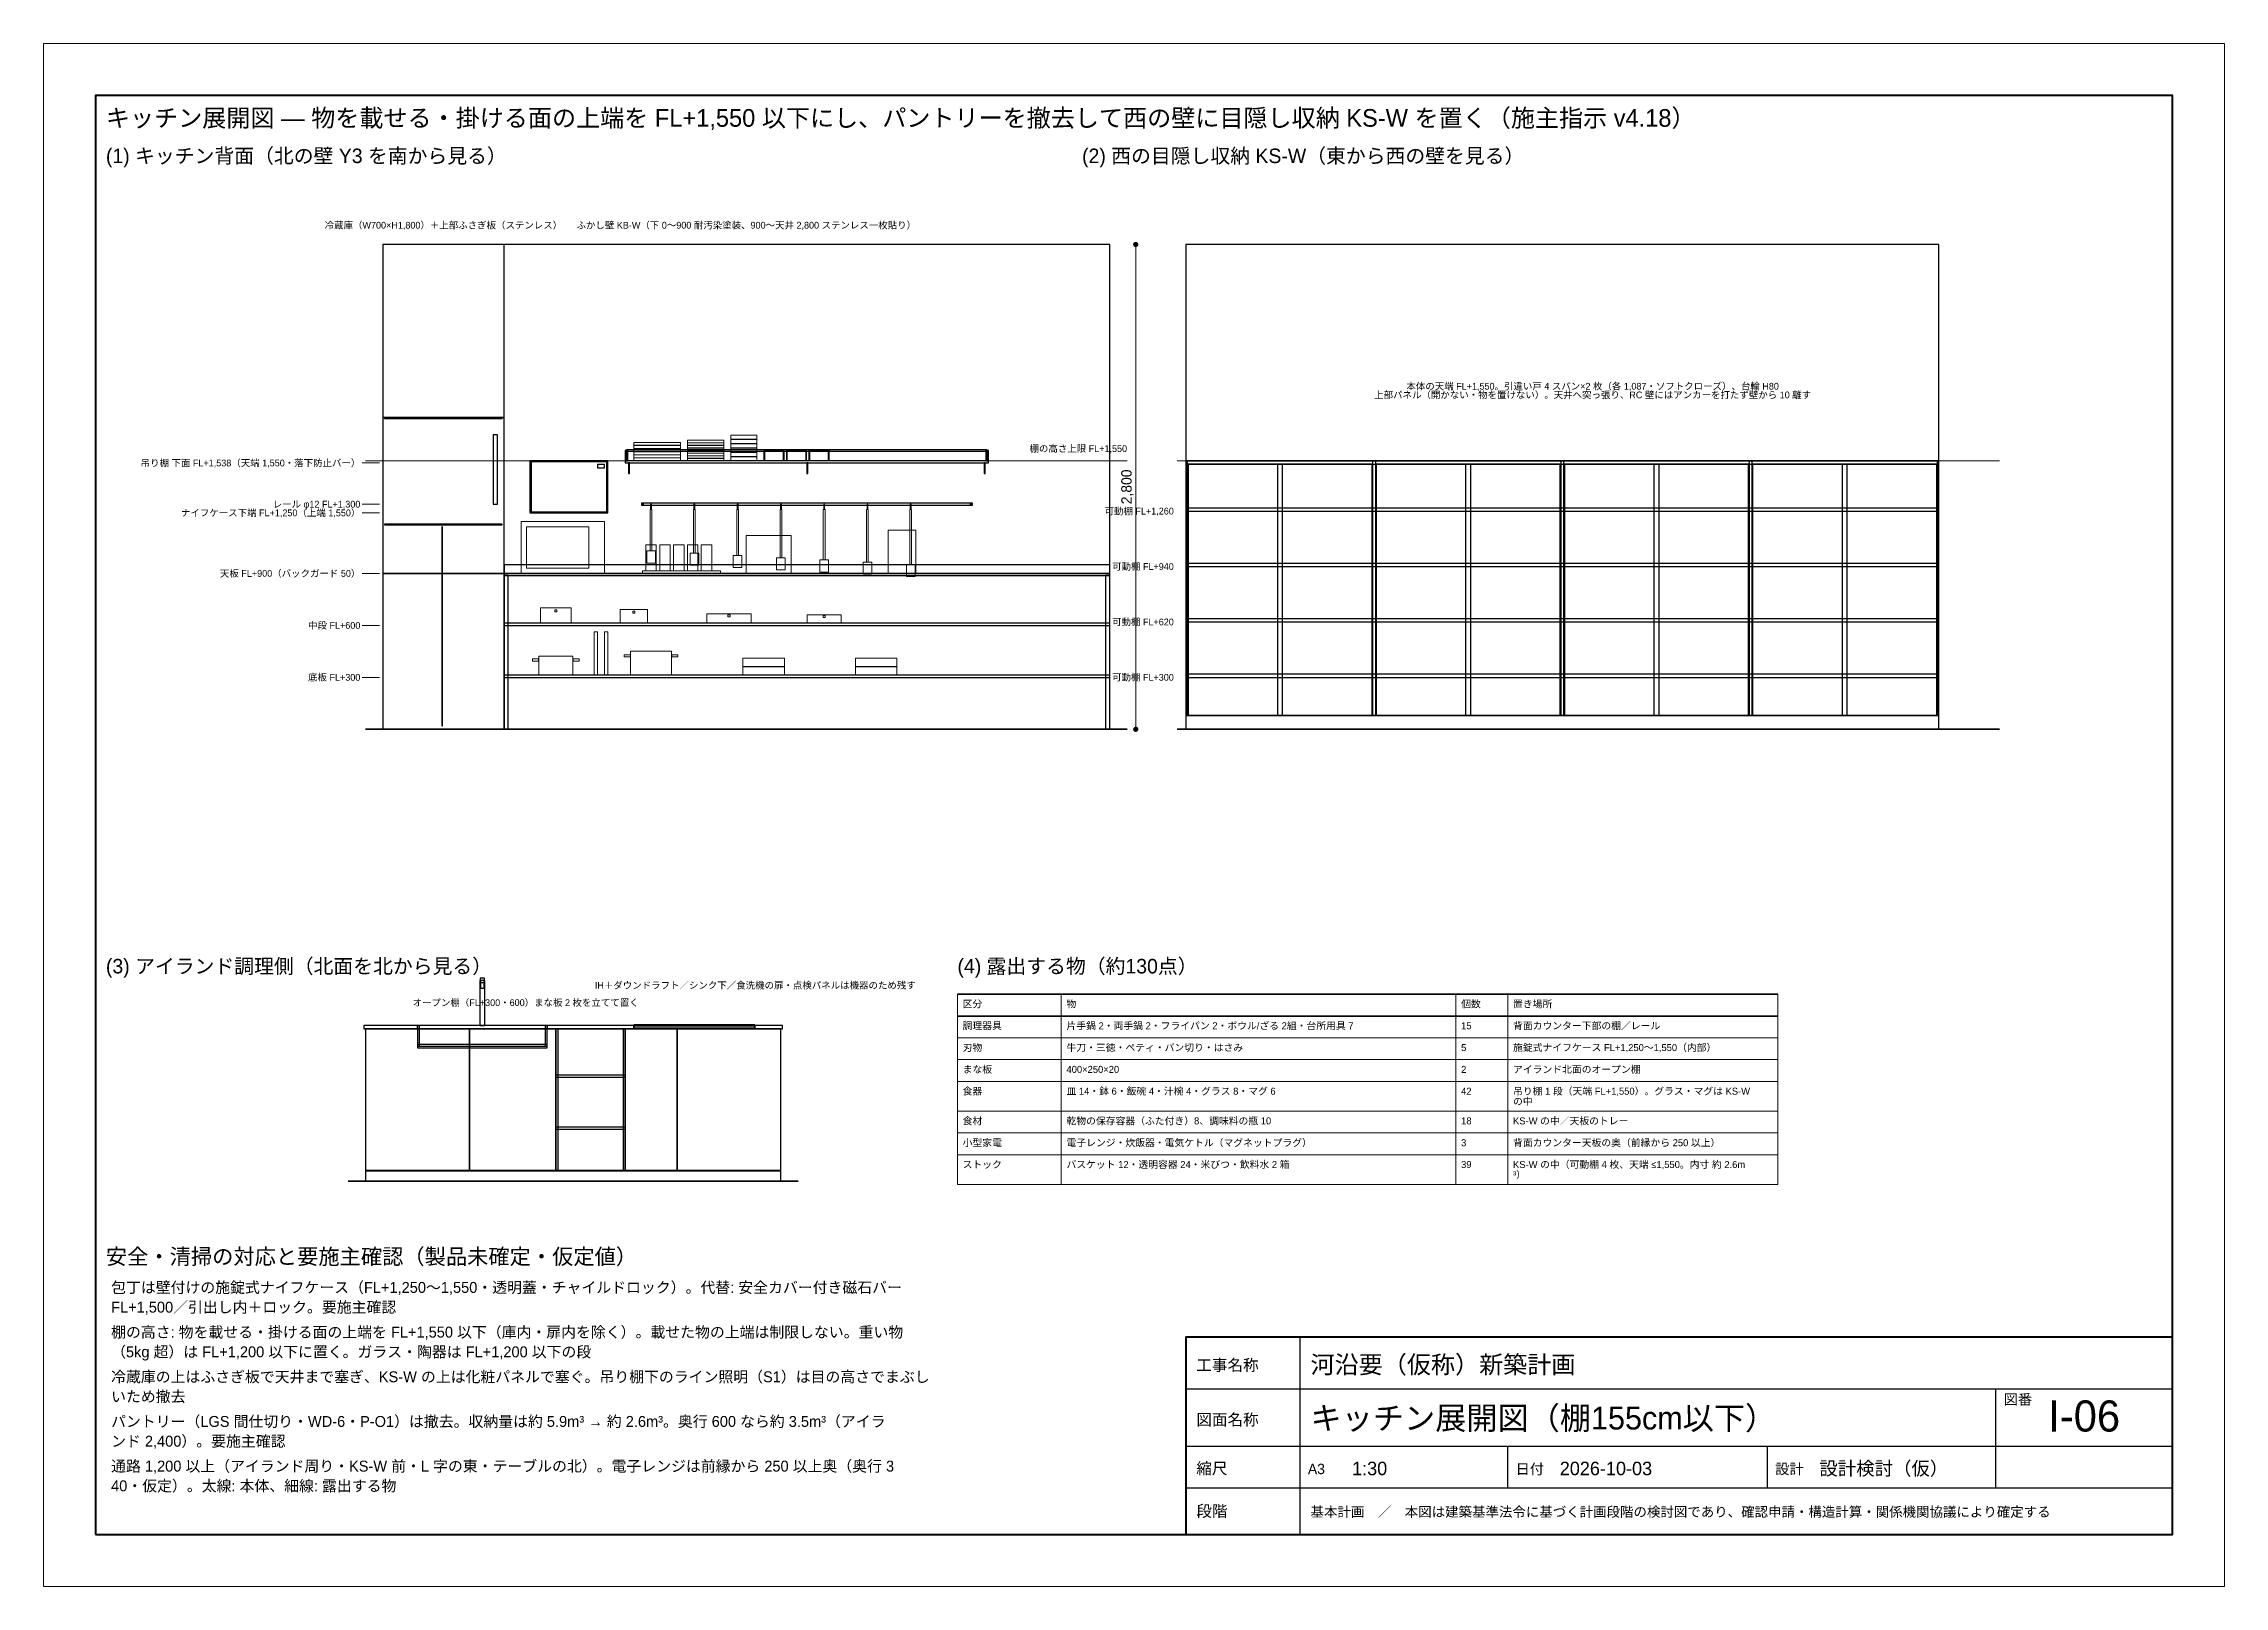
# Model space of a CAD drawing. Header units: millimetres. Extents: x 0 to 12600, y 0 to 8910.
import ezdxf
from ezdxf.enums import TextEntityAlignment as Align

# ---------------------------------------------------------------- set-up
doc = ezdxf.new("R2010")
doc.units = ezdxf.units.MM
doc.header["$LTSCALE"] = 15
for name, color, linetype, lineweight in [('A-CUT', 7, 'Continuous', 50), ('A-DIMS', 7, 'Continuous', 13), ('A-FURN', 7, 'Continuous', 18), ('A-SYMB', 7, 'Continuous', 18), ('A-TEXT', 7, 'Continuous', 18), ('A-VIS', 7, 'Continuous', 18), ('G-FRAME', 7, 'Continuous', 70), ('G-TABLE', 7, 'Continuous', 18), ('G-TITLE', 7, 'Continuous', 25)]:
    doc.layers.add(name, color=color, linetype=linetype, lineweight=lineweight)
doc.styles.add('JP', font='ipag.ttf')
doc.dimstyles.new('JIS', dxfattribs={"dimscale": 30, "dimtxt": 2, "dimasz": 1, "dimexe": 1, "dimexo": 1, "dimgap": 0.6, "dimtad": 1, "dimdec": 0, "dimtxsty": 'JP', "dimblk": 'DOT', "dimcen": 2.5, "dimclrd": 7, "dimclre": 7, "dimclrt": 7, "dimazin": 3, "dimtfac": 1, "dimtmove": 0, "dimatfit": 3, "dimlwd": 13, "dimlwe": 13})

# ---------------------------------------------------------------- blocks, each defined once
blk = doc.blocks.new('_DOT')
at = {"color": 0, "linetype": 'BYBLOCK'}
blk.add_line((-0.5, 0), (-1, 0), dxfattribs=at)
at = {"color": 0, "linetype": 'BYBLOCK', "const_width": 0.5}
blk.add_lwpolyline([(-0.25, 0, 1), (0.25, 0, 1)], format="xyb", close=True, dxfattribs=at)

msp = doc.modelspace()

# ---------------------------------------------------------------- linework, layer by layer
at = {"layer": 'A-CUT', "lineweight": 35}
for p, q in [((1860, 4950), (6260, 4950)), ((6550, 4950), (11300, 4950)), ((1760, 2340), (4360, 2340))]:
    msp.add_line(p, q, dxfattribs=at)
at = {"layer": 'A-FURN', "lineweight": 25}
for points in [[(1960, 5850), (6160, 5850), (6160, 7750), (1960, 7750)], [(1960, 6750), (2660, 6750), (2660, 7750), (1960, 7750)], [(6600, 6500), (10950, 6500), (10950, 7750), (6600, 7750)], [(1960, 4950), (2660, 4950), (2660, 6750), (1960, 6750)], [(1970, 6745), (2650, 6745), (2650, 6750), (1970, 6750)], [(2598, 6250), (2622, 6250), (2622, 6650), (2598, 6650)], [(3360, 6500), (3376, 6500), (3376, 6560), (3360, 6560)], [(3364, 6500), (3372, 6500), (3372, 6560), (3364, 6560)], [(3368, 6556), (5452, 6556), (5452, 6564), (3368, 6564)], [(5444, 6500), (5460, 6500), (5460, 6560), (5444, 6560)], [(5448, 6500), (5456, 6500), (5456, 6560), (5448, 6560)], [(2810, 6200), (3260, 6200), (3260, 6500), (2810, 6500)], [(2816, 6206), (3254, 6206), (3254, 6494), (2816, 6494)], [(3200, 6460), (3240, 6460), (3240, 6480), (3200, 6480)], [(3360, 6488), (5460, 6488), (5460, 6500), (3360, 6500)], [(3380, 6428), (3386, 6428), (3386, 6488), (3380, 6488)], [(4410, 6428), (4416, 6428), (4416, 6488), (4410, 6488)], [(5434, 6428), (5440, 6428), (5440, 6488), (5434, 6488)], [(6600, 5030), (10950, 5030), (10950, 6500), (6600, 6500)], [(6600, 6482), (10950, 6482), (10950, 6500), (6600, 6500)], [(6600, 5030), (6609, 5030), (6609, 6500), (6600, 6500)], [(6612, 5030), (7158.8, 5030), (7158.8, 6482), (6612, 6482)], [(7128.8, 5030), (7675.5, 5030), (7675.5, 6482), (7128.8, 6482)], [(7678.5, 5030), (7696.5, 5030), (7696.5, 6500), (7678.5, 6500)], [(7699.5, 5030), (8246.2, 5030), (8246.2, 6482), (7699.5, 6482)], [(8216.2, 5030), (8763, 5030), (8763, 6482), (8216.2, 6482)], [(8766, 5030), (8784, 5030), (8784, 6500), (8766, 6500)], [(8787, 5030), (9333.8, 5030), (9333.8, 6482), (8787, 6482)], [(9303.8, 5030), (9850.5, 5030), (9850.5, 6482), (9303.8, 6482)], [(9853.5, 5030), (9871.5, 5030), (9871.5, 6500), (9853.5, 6500)], [(9874.5, 5030), (10421.2, 5030), (10421.2, 6482), (9874.5, 6482)], [(10391.2, 5030), (10938, 5030), (10938, 6482), (10391.2, 6482)], [(10941, 5030), (10950, 5030), (10950, 6500), (10941, 6500)], [(3454, 6244.3), (3466, 6244.3), (3466, 6255.7), (3454, 6255.7)], [(3460, 6244.3), (5360, 6244.3), (5360, 6255.7), (3460, 6255.7)], [(5354, 6244.3), (5366, 6244.3), (5366, 6255.7), (5354, 6255.7)], [(6600, 6210), (10950, 6210), (10950, 6228), (6600, 6228)], [(1970, 6130), (2650, 6130), (2650, 6134), (1970, 6134)], [(2300, 4970), (2304, 4970), (2304, 6120), (2300, 6120)], [(1960, 4950), (6160, 4950), (6160, 5850), (1960, 5850)], [(2660, 5850), (6160, 5850), (6160, 5900), (2660, 5900)], [(2660, 5838), (6160, 5838), (6160, 5850), (2660, 5850)], [(2660, 4950), (2685, 4950), (2685, 5838), (2660, 5838)], [(2660, 4950), (2685, 4950), (2685, 5838), (2660, 5838)], [(6135, 4950), (6160, 4950), (6160, 5838), (6135, 5838)], [(6135, 4950), (6160, 4950), (6160, 5838), (6135, 5838)], [(6600, 5890), (10950, 5890), (10950, 5908), (6600, 5908)], [(2660, 5550), (6160, 5550), (6160, 5562), (2660, 5562)], [(6600, 5570), (10950, 5570), (10950, 5588), (6600, 5588)], [(2660, 5250), (6160, 5250), (6160, 5262), (2660, 5262)], [(6600, 5250), (10950, 5250), (10950, 5268), (6600, 5268)], [(6600, 4950), (10950, 4950), (10950, 5030), (6600, 5030)], [(2521, 3240), (2549, 3240), (2549, 3500), (2521, 3500)], [(2523, 3488), (2547, 3488), (2547, 3512), (2523, 3512)], [(2525, 3455), (2545, 3455), (2545, 3500), (2525, 3500)], [(1850, 3220), (3410, 3220), (3410, 3240), (1850, 3240)], [(1850, 3220), (3410, 3220), (3410, 3240), (1850, 3240)], [(1850, 3220), (2160, 3220), (2160, 3240), (1850, 3240)], [(1860, 2400), (2960, 2400), (2960, 3220), (1860, 3220)], [(2160, 3120), (2910, 3120), (2910, 3240), (2160, 3240)], [(2160, 3120), (2910, 3120), (2910, 3240), (2160, 3240)], [(2160, 3120), (2172, 3120), (2172, 3240), (2160, 3240)], [(2458, 2405), (2462, 2405), (2462, 3215), (2458, 3215)], [(2898, 3120), (2910, 3120), (2910, 3240), (2898, 3240)], [(2910, 3220), (3410, 3220), (3410, 3240), (2910, 3240)], [(2960, 2400), (3360, 2400), (3360, 3220), (2960, 3220)], [(2960, 2400), (2972, 2400), (2972, 3220), (2960, 3220)], [(3348, 2400), (3360, 2400), (3360, 3220), (3348, 3220)], [(3360, 2400), (4260, 2400), (4260, 3220), (3360, 3220)], [(3410, 3220), (4110, 3220), (4110, 3243), (3410, 3243)], [(3410, 3232), (4110, 3232), (4110, 3241), (3410, 3241)], [(3410, 3220), (4110, 3220), (4110, 3240), (3410, 3240)], [(3410, 3220), (4110, 3220), (4110, 3240), (3410, 3240)], [(3658, 2405), (3662, 2405), (3662, 3215), (3658, 3215)], [(4110, 3220), (4270, 3220), (4270, 3240), (4110, 3240)], [(4110, 3220), (4270, 3220), (4270, 3240), (4110, 3240)], [(4110, 3220), (4270, 3220), (4270, 3240), (4110, 3240)], [(2160, 3110), (2910, 3110), (2910, 3130), (2160, 3130)], [(2960, 2940), (3360, 2940), (3360, 2952), (2960, 2952)], [(2960, 2640), (3360, 2640), (3360, 2652), (2960, 2652)], [(1860, 2340), (4260, 2340), (4260, 2401), (1860, 2401)]]:
    msp.add_lwpolyline(points, close=True, dxfattribs=at)
at = {"layer": 'A-SYMB'}
for p, q in [((1840, 6488), (1940, 6488)), ((1860, 6500), (6260, 6500)), ((6550, 6500), (11300, 6500)), ((1840, 6250), (1940, 6250)), ((1840, 6200), (1940, 6200)), ((1840, 5850), (1940, 5850)), ((1840, 5550), (1940, 5550)), ((1840, 5250), (1940, 5250))]:
    msp.add_line(p, q, dxfattribs=at)
at = {"layer": 'A-VIS', "lineweight": 13}
for points in [[(3410, 6590), (3680, 6590), (3680, 6607), (3410, 6607)], [(3410, 6572), (3680, 6572), (3680, 6589), (3410, 6589)], [(3410, 6554), (3680, 6554), (3680, 6571), (3410, 6571)], [(3410, 6536), (3680, 6536), (3680, 6553), (3410, 6553)], [(3720, 6605), (3930, 6605), (3930, 6619), (3720, 6619)], [(3720, 6590), (3930, 6590), (3930, 6604), (3720, 6604)], [(3720, 6575), (3930, 6575), (3930, 6589), (3720, 6589)], [(3720, 6560), (3930, 6560), (3930, 6574), (3720, 6574)], [(3720, 6545), (3930, 6545), (3930, 6559), (3720, 6559)], [(3970, 6625), (4120, 6625), (4120, 6649), (3970, 6649)], [(3970, 6600), (4120, 6600), (4120, 6624), (3970, 6624)], [(3970, 6575), (4120, 6575), (4120, 6599), (3970, 6599)], [(3970, 6550), (4120, 6550), (4120, 6574), (3970, 6574)], [(4161.5, 6500), (4278.5, 6500), (4278.5, 6560), (4161.5, 6560)], [(4166.4, 6500), (4273.6, 6500), (4273.6, 6555), (4166.4, 6555)], [(4291.5, 6500), (4408.5, 6500), (4408.5, 6560), (4291.5, 6560)], [(4296.4, 6500), (4403.6, 6500), (4403.6, 6555), (4296.4, 6555)], [(4421.5, 6500), (4538.5, 6500), (4538.5, 6560), (4421.5, 6560)], [(4426.4, 6500), (4533.6, 6500), (4533.6, 6555), (4426.4, 6555)], [(3410, 6518), (3680, 6518), (3680, 6535), (3410, 6535)], [(3410, 6500), (3680, 6500), (3680, 6517), (3410, 6517)], [(3720, 6530), (3930, 6530), (3930, 6544), (3720, 6544)], [(3720, 6515), (3930, 6515), (3930, 6529), (3720, 6529)], [(3720, 6500), (3930, 6500), (3930, 6514), (3720, 6514)], [(3970, 6525), (4120, 6525), (4120, 6549), (3970, 6549)], [(3970, 6500), (4120, 6500), (4120, 6524), (3970, 6524)], [(3505, 5980), (3515, 5980), (3515, 6220), (3505, 6220)], [(3507.4, 6219.1), (3512.6, 6219.1), (3512.6, 6250.9), (3507.4, 6250.9)], [(3755, 5967), (3765, 5967), (3765, 6220), (3755, 6220)], [(3757.4, 6219.1), (3762.6, 6219.1), (3762.6, 6250.9), (3757.4, 6250.9)], [(4005, 5954), (4015, 5954), (4015, 6220), (4005, 6220)], [(4007.4, 6219.1), (4012.6, 6219.1), (4012.6, 6250.9), (4007.4, 6250.9)], [(4255, 5941), (4265, 5941), (4265, 6220), (4255, 6220)], [(4257.4, 6219.1), (4262.6, 6219.1), (4262.6, 6250.9), (4257.4, 6250.9)], [(4505, 5928), (4515, 5928), (4515, 6220), (4505, 6220)], [(4507.4, 6219.1), (4512.6, 6219.1), (4512.6, 6250.9), (4507.4, 6250.9)], [(4755, 5915), (4765, 5915), (4765, 6220), (4755, 6220)], [(4757.4, 6219.1), (4762.6, 6219.1), (4762.6, 6250.9), (4757.4, 6250.9)], [(5005, 5902), (5015, 5902), (5015, 6220), (5005, 6220)], [(5007.4, 6219.1), (5012.6, 6219.1), (5012.6, 6250.9), (5007.4, 6250.9)], [(2760, 5850), (3240, 5850), (3240, 6150), (2760, 6150)], [(2790, 5880), (3150, 5880), (3150, 6120), (2790, 6120)], [(4060, 5850), (4320, 5850), (4320, 6070), (4060, 6070)], [(4880, 5850), (5040, 5850), (5040, 6100), (4880, 6100)], [(3480, 5865), (3540, 5865), (3540, 6015), (3480, 6015)], [(3480, 5865), (3540, 5865), (3540, 6015), (3480, 6015)], [(3485, 5910), (3535, 5910), (3535, 5980), (3485, 5980)], [(3560, 5865), (3620, 5865), (3620, 6015), (3560, 6015)], [(3560, 5865), (3620, 5865), (3620, 6015), (3560, 6015)], [(3640, 5865), (3700, 5865), (3700, 6015), (3640, 6015)], [(3640, 5865), (3700, 5865), (3700, 6015), (3640, 6015)], [(3720, 5865), (3780, 5865), (3780, 6015), (3720, 6015)], [(3720, 5865), (3780, 5865), (3780, 6015), (3720, 6015)], [(3735, 5897), (3785, 5897), (3785, 5967), (3735, 5967)], [(3800, 5865), (3860, 5865), (3860, 6015), (3800, 6015)], [(3800, 5865), (3860, 5865), (3860, 6015), (3800, 6015)], [(3985, 5884), (4035, 5884), (4035, 5954), (3985, 5954)], [(4235, 5871), (4285, 5871), (4285, 5941), (4235, 5941)], [(4485, 5858), (4535, 5858), (4535, 5928), (4485, 5928)], [(3460, 5850), (3910, 5850), (3910, 5865), (3460, 5865)], [(4735, 5845), (4785, 5845), (4785, 5915), (4735, 5915)], [(4985, 5832), (5035, 5832), (5035, 5902), (4985, 5902)], [(2871.4, 5562), (3048.6, 5562), (3048.6, 5652), (2871.4, 5652)], [(2954, 5628), (2966, 5628), (2966, 5640), (2954, 5640)], [(3331.2, 5562), (3488.8, 5562), (3488.8, 5642), (3331.2, 5642)], [(3404, 5620), (3416, 5620), (3416, 5632), (3404, 5632)], [(3832, 5562), (4088, 5562), (4088, 5617), (3832, 5617)], [(3954, 5600), (3966, 5600), (3966, 5612), (3954, 5612)], [(4411.5, 5562), (4608.5, 5562), (4608.5, 5612), (4411.5, 5612)], [(4504, 5596), (4516, 5596), (4516, 5608), (4504, 5608)], [(3180, 5262), (3200, 5262), (3200, 5512), (3180, 5512)], [(3240, 5262), (3260, 5262), (3260, 5512), (3240, 5512)], [(2825, 5344), (2860, 5344), (2860, 5356), (2825, 5356)], [(2861.5, 5262), (3058.5, 5262), (3058.5, 5372), (2861.5, 5372)], [(3060, 5344), (3095, 5344), (3095, 5356), (3060, 5356)], [(3355, 5368), (3390, 5368), (3390, 5380), (3355, 5380)], [(3391.8, 5262), (3628.2, 5262), (3628.2, 5402), (3391.8, 5402)], [(3630, 5368), (3665, 5368), (3665, 5380), (3630, 5380)], [(4040, 5312), (4280, 5312), (4280, 5361), (4040, 5361)], [(4040, 5262), (4280, 5262), (4280, 5311), (4040, 5311)], [(4690, 5312), (4930, 5312), (4930, 5361), (4690, 5361)], [(4690, 5262), (4930, 5262), (4930, 5311), (4690, 5311)]]:
    msp.add_lwpolyline(points, close=True, dxfattribs=at)
at = {"layer": 'G-FRAME', "lineweight": 0}
msp.add_lwpolyline([(0, 0), (12600, 0), (12600, 8910), (0, 8910)], close=True, dxfattribs=at)
at = {"layer": 'G-FRAME'}
msp.add_lwpolyline([(300, 300), (12300, 300), (12300, 8610), (300, 8610)], close=True, dxfattribs=at)
at = {"layer": 'G-TABLE', "lineweight": 35}
for points in [[(5280, 3420), (10020, 3420)], [(5280, 3294), (10020, 3294)]]:
    msp.add_lwpolyline(points, dxfattribs=at)
at = {"layer": 'G-TABLE'}
for points in [[(5280, 3420), (5280, 2321.1)], [(5880, 3420), (5880, 2321.1)], [(8160, 3420), (8160, 2321.1)], [(8460, 3420), (8460, 2321.1)], [(10020, 3420), (10020, 2321.1)]]:
    msp.add_lwpolyline(points, dxfattribs=at)
at = {"layer": 'G-TABLE', "lineweight": 18}
for points in [[(5280, 3168), (10020, 3168)], [(5280, 3042), (10020, 3042)], [(5280, 2916), (10020, 2916)], [(5280, 2744.5), (10020, 2744.5)], [(5280, 2618.5), (10020, 2618.5)], [(5280, 2492.5), (10020, 2492.5)], [(5280, 2321.1), (10020, 2321.1)]]:
    msp.add_lwpolyline(points, dxfattribs=at)
at = {"layer": 'G-TITLE'}
for p, q in [((7260, 300), (7260, 1440)), ((6600, 1140), (12300, 1140)), ((11280, 570), (11280, 1140)), ((6600, 810), (12300, 810)), ((7260, 570), (7260, 810)), ((8460, 570), (8460, 810)), ((9960, 570), (9960, 810)), ((6600, 570), (12300, 570))]:
    msp.add_line(p, q, dxfattribs=at)
at = {"layer": 'G-TITLE', "lineweight": 50}
msp.add_lwpolyline([(6600, 300), (12300, 300), (12300, 1440), (6600, 1440)], close=True, dxfattribs=at)

# ---------------------------------------------------------------- texts
at = {"layer": 'A-TEXT', "style": 'JP'}
for s, height, p in [('キッチン展開図 — 物を載せる・掛ける面の上端を FL+1,550 以下にし、パントリーを撤去して西の壁に目隠し収納 KS-W を置く（施主指示 v4.18）', 102, (360, 8430)), ('(1) キッチン背面（北の壁 Y3 を南から見る）', 84, (360, 8220)), ('(2) 西の目隠し収納 KS-W（東から西の壁を見る）', 84, (6000, 8220)), ('(3) アイランド調理側（北面を北から見る）', 84, (360, 3540)), ('(4) 露出する物（約130点）', 84, (5280, 3540)), ('区分', 40.5, (5310, 3343.5)), ('物', 40.5, (5910, 3343.5)), ('個数', 40.5, (8190, 3343.5)), ('置き場所', 40.5, (8490, 3343.5)), ('調理器具', 40.5, (5310, 3217.5)), ('片手鍋 2・両手鍋 2・フライパン 2・ボウル/ざる 2組・台所用具 7', 40.5, (5910, 3217.5)), ('15', 40.5, (8190, 3217.5)), ('背面カウンター下部の棚／レール', 40.5, (8490, 3217.5)), ('刃物', 40.5, (5310, 3091.5)), ('牛刀・三徳・ペティ・パン切り・はさみ', 40.5, (5910, 3091.5)), ('5', 40.5, (8190, 3091.5)), ('施錠式ナイフケース FL+1,250〜1,550（内部）', 40.5, (8490, 3091.5)), ('まな板', 40.5, (5310, 2965.5)), ('400×250×20', 40.5, (5910, 2965.5)), ('2', 40.5, (8190, 2965.5)), ('アイランド北面のオープン棚', 40.5, (8490, 2965.5)), ('食器', 40.5, (5310, 2839.5)), ('皿 14・鉢 6・飯碗 4・汁椀 4・グラス 8・マグ 6', 40.5, (5910, 2839.5)), ('42', 40.5, (8190, 2839.5)), ('の中', 40.5, (8490, 2780.8)), ('吊り棚 1 段（天端 FL+1,550）。グラス・マグは KS-W ', 40.5, (8490, 2839.5)), ('食材', 40.5, (5310, 2668)), ('乾物の保存容器（ふた付き）8、調味料の瓶 10', 40.5, (5910, 2668)), ('18', 40.5, (8190, 2668)), ('KS-W の中／天板のトレー', 40.5, (8490, 2668)), ('小型家電', 40.5, (5310, 2542)), ('電子レンジ・炊飯器・電気ケトル（マグネットプラグ）', 40.5, (5910, 2542)), ('3', 40.5, (8190, 2542)), ('背面カウンター天板の奥（前縁から 250 以上）', 40.5, (8490, 2542)), ('ストック', 40.5, (5310, 2416)), ('バスケット 12・透明容器 24・米びつ・飲料水 2 箱', 40.5, (5910, 2416)), ('39', 40.5, (8190, 2416)), ('³）', 40.5, (8490, 2357.3)), ('KS-W の中（可動棚 4 枚、天端 ≤1,550。内寸 約 2.6m', 40.5, (8490, 2416)), ('安全・清掃の対応と要施主確認（製品未確定・仮定値）', 90, (360, 1860)), ('包丁は壁付けの施錠式ナイフケース（FL+1,250〜1,550・透明蓋・チャイルドロック）。代替: 安全カバー付き磁石バー ', 63, (390, 1695)), ('FL+1,500／引出し内＋ロック。要施主確認', 63, (390, 1581)), ('棚の高さ: 物を載せる・掛ける面の上端を FL+1,550 以下（庫内・扉内を除く）。載せた物の上端は制限しない。重い物', 63, (390, 1437)), ('（5kg 超）は FL+1,200 以下に置く。ガラス・陶器は FL+1,200 以下の段', 63, (390, 1323)), ('冷蔵庫の上はふさぎ板で天井まで塞ぎ、KS-W の上は化粧パネルで塞ぐ。吊り棚下のライン照明（S1）は目の高さでまぶし', 63, (390, 1179)), ('いため撤去', 63, (390, 1065)), ('パントリー（LGS 間仕切り・WD-6・P-O1）は撤去。収納量は約 5.9m³ → 約 2.6m³。奥行 600 なら約 3.5m³（アイラ', 63, (390, 921)), ('ンド 2,400）。要施主確認', 63, (390, 807)), ('通路 1,200 以上（アイランド周り・KS-W 前・L 字の東・テーブルの北）。電子レンジは前縁から 250 以上奥（奥行 3', 63, (390, 663)), ('40・仮定）。太線: 本体、細線: 露出する物', 63, (390, 549))]:
    msp.add_text(s, height=height, dxfattribs=at).set_placement(p)
for s, p in [('冷蔵庫（W700×H1,800）＋上部ふさぎ板（ステンレス）', (2310, 7830)), ('ふかし壁 KB-W（下 0〜900 耐汚染塗装、900〜天井 2,800 ステンレス一枚貼り）', (4060, 7830)), ('本体の天端 FL+1,550。引違い戸 4 スパン×2 枚（各 1,087・ソフトクローズ）、台輪 H80', (8950, 6900)), ('上部パネル（開かない・物を置けない）。天井へ突っ張り、RC 壁にはアンカーを打たず壁から 10 離す', (8950, 6850)), ('オープン棚（FL+300・600）まな板 2 枚を立てて置く', (2785, 3340))]:
    msp.add_text(s, height=39, dxfattribs=at).set_placement(p, align=Align.BOTTOM_CENTER)
msp.add_text('棚の高さ上限 FL+1,550', height=39, dxfattribs=at).set_placement((6260, 6540), align=Align.BOTTOM_RIGHT)
for s, p in [('吊り棚 下面 FL+1,538（天端 1,550・落下防止バー）', (1830, 6488)), ('ナイフケース下端 FL+1,250（上端 1,550）', (1830, 6200)), ('レール φ12 FL+1,300', (1830, 6250)), ('可動棚 FL+1,260', (6530, 6210)), ('天板 FL+900（バックガード 50）', (1830, 5850)), ('可動棚 FL+940', (6530, 5890)), ('中段 FL+600', (1830, 5550)), ('可動棚 FL+620', (6530, 5570)), ('底板 FL+300', (1830, 5250)), ('可動棚 FL+300', (6530, 5250))]:
    msp.add_text(s, height=39, dxfattribs=at).set_placement(p, align=Align.MIDDLE_RIGHT)
msp.add_text('IH＋ダウンドラフト／シンク下／食洗機の扉・点検パネルは機器のため残す', height=39, dxfattribs=at).set_placement((3185, 3440), align=Align.BOTTOM_LEFT)
at = {"layer": 'G-TITLE', "style": 'JP'}
for s, height, p in [('工事名称', 66, (6660, 1245)), ('河沿要（仮称）新築計画', 102, (7320, 1230)), ('キッチン展開図（棚155cm以下）', 132, (7320, 906)), ('図番', 60, (11325, 1050)), ('図面名称', 66, (6660, 930)), ('縮尺', 66, (6660, 648)), ('A3', 60, (7305, 648)), ('1:30', 78, (7560, 642)), ('日付', 60, (8505, 648)), ('2026-10-03', 78, (8760, 642)), ('設計', 60, (10005, 648)), ('設計検討（仮）', 78, (10260, 642)), ('段階', 66, (6660, 402)), ('基本計画\u3000／\u3000本図は建築基準法令に基づく計画段階の検討図であり、確認申請・構造計算・関係機関協議により確定する', 57, (7320, 402))]:
    msp.add_text(s, height=height, dxfattribs=at).set_placement(p)
msp.add_text('I-06', height=180, dxfattribs=at).set_placement((11790, 840), align=Align.BOTTOM_CENTER)

# ---------------------------------------------------------------- dimensions: what is measured, and where the dimension line sits
at = {"layer": 'A-DIMS'}
msp.add_linear_dim(base=(6310, 4950), p1=(6310, 4950), p2=(6310, 7750), angle=90, text='2,800', dimstyle='JIS', dxfattribs=at).render()

doc.saveas('drawing.dxf')
